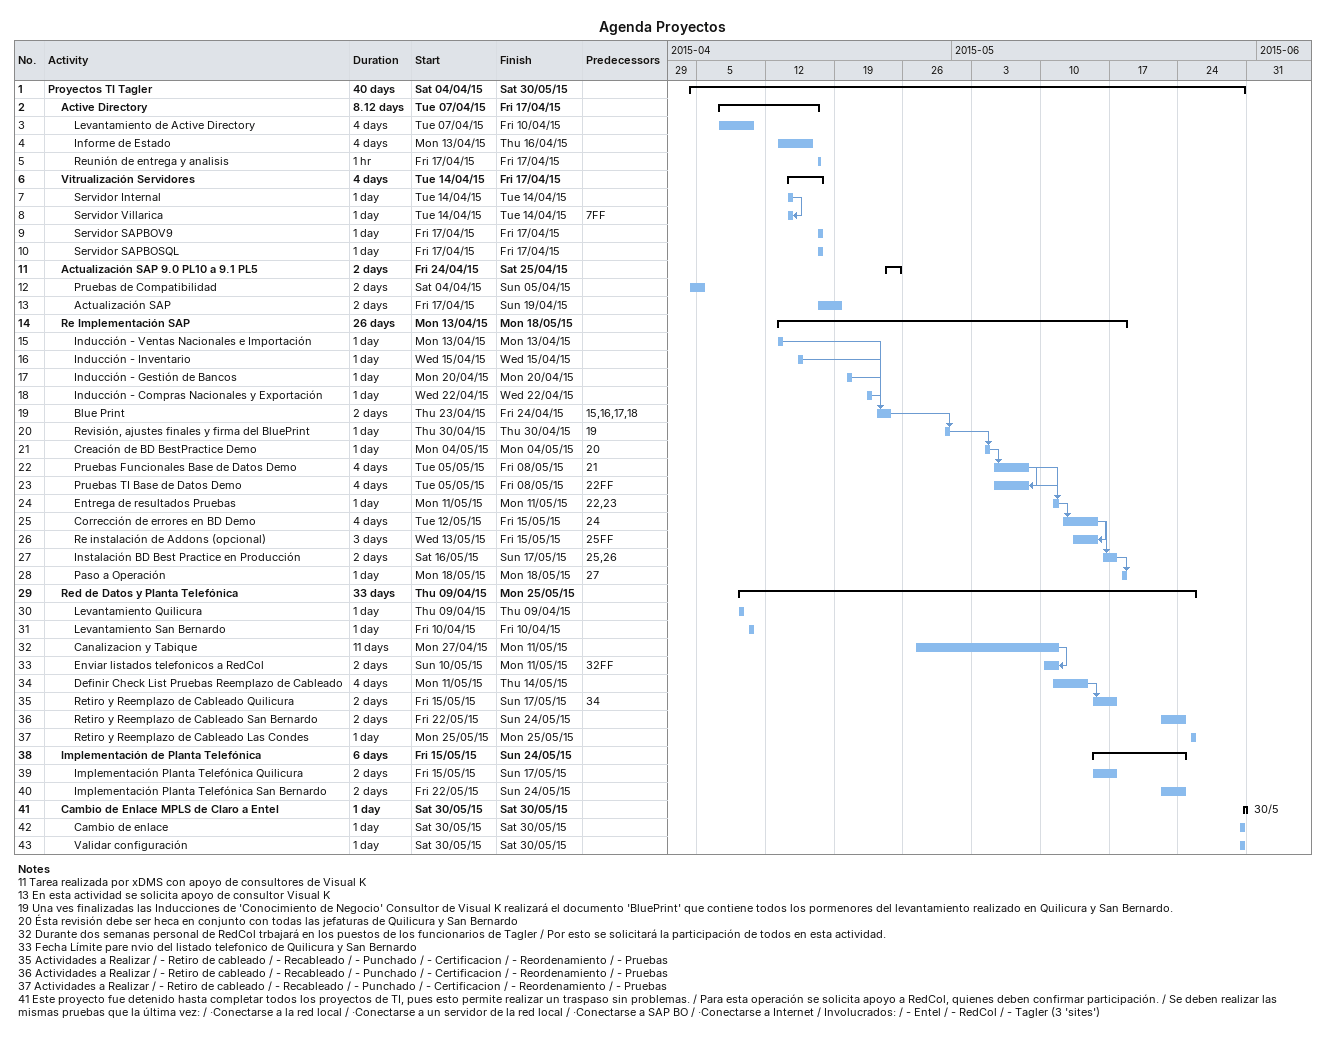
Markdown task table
Agenda Proyectos

| ID | Level | Task | Duration | Start | Finish | Predecessors |
|---|---|---|---|---|---|---|
| 1 | 1 | **Proyectos TI Tagler** | 40d | 2015-04-04 | 2015-05-30 |  |
| 2 | 2 | **Active Directory** | 8.12d | 2015-04-07 | 2015-04-17 |  |
| 3 | 3 | Levantamiento de Active Directory | 4d | 2015-04-07 | 2015-04-10 |  |
| 4 | 3 | Informe de Estado | 4d | 2015-04-13 | 2015-04-16 |  |
| 5 | 3 | Reunión de entrega y analisis | 1h | 2015-04-17 | 2015-04-17 |  |
| 6 | 2 | **Vitrualización Servidores** | 4d | 2015-04-14 | 2015-04-17 |  |
| 7 | 3 | Servidor Internal | 1d | 2015-04-14 | 2015-04-14 |  |
| 8 | 3 | Servidor Villarica | 1d | 2015-04-14 | 2015-04-14 | 7FF |
| 9 | 3 | Servidor SAPBOV9 | 1d | 2015-04-17 | 2015-04-17 |  |
| 10 | 3 | Servidor SAPBOSQL | 1d | 2015-04-17 | 2015-04-17 |  |
| 11 | 2 | **Actualización SAP 9.0 PL10 a 9.1 PL5** | 2d | 2015-04-24 | 2015-04-25 |  |
| 12 | 3 | Pruebas de Compatibilidad | 2d | 2015-04-04 | 2015-04-05 |  |
| 13 | 3 | Actualización SAP | 2d | 2015-04-17 | 2015-04-19 |  |
| 14 | 2 | **Re Implementación SAP** | 26d | 2015-04-13 | 2015-05-18 |  |
| 15 | 3 | Inducción - Ventas Nacionales e Importación | 1d | 2015-04-13 | 2015-04-13 |  |
| 16 | 3 | Inducción - Inventario | 1d | 2015-04-15 | 2015-04-15 |  |
| 17 | 3 | Inducción - Gestión de Bancos | 1d | 2015-04-20 | 2015-04-20 |  |
| 18 | 3 | Inducción - Compras Nacionales y Exportación | 1d | 2015-04-22 | 2015-04-22 |  |
| 19 | 3 | Blue Print | 2d | 2015-04-23 | 2015-04-24 | 15, 16, 17, 18 |
| 20 | 3 | Revisión, ajustes finales y firma del BluePrint | 1d | 2015-04-30 | 2015-04-30 | 19 |
| 21 | 3 | Creación de BD BestPractice Demo | 1d | 2015-05-04 | 2015-05-04 | 20 |
| 22 | 3 | Pruebas Funcionales Base de Datos Demo | 4d | 2015-05-05 | 2015-05-08 | 21 |
| 23 | 3 | Pruebas TI Base de Datos Demo | 4d | 2015-05-05 | 2015-05-08 | 22FF |
| 24 | 3 | Entrega de resultados Pruebas | 1d | 2015-05-11 | 2015-05-11 | 22, 23 |
| 25 | 3 | Corrección de errores en BD Demo | 4d | 2015-05-12 | 2015-05-15 | 24 |
| 26 | 3 | Re instalación de Addons (opcional) | 3d | 2015-05-13 | 2015-05-15 | 25FF |
| 27 | 3 | Instalación BD Best Practice en Producción | 2d | 2015-05-16 | 2015-05-17 | 25, 26 |
| 28 | 3 | Paso a Operación | 1d | 2015-05-18 | 2015-05-18 | 27 |
| 29 | 2 | **Red de Datos y Planta Telefónica** | 33d | 2015-04-09 | 2015-05-25 |  |
| 30 | 3 | Levantamiento Quilicura | 1d | 2015-04-09 | 2015-04-09 |  |
| 31 | 3 | Levantamiento San Bernardo | 1d | 2015-04-10 | 2015-04-10 |  |
| 32 | 3 | Canalizacion y Tabique | 11d | 2015-04-27 | 2015-05-11 |  |
| 33 | 3 | Enviar listados telefonicos a RedCol | 2d | 2015-05-10 | 2015-05-11 | 32FF |
| 34 | 3 | Definir Check List Pruebas Reemplazo de Cableado | 4d | 2015-05-11 | 2015-05-14 |  |
| 35 | 3 | Retiro y Reemplazo de Cableado Quilicura | 2d | 2015-05-15 | 2015-05-17 | 34 |
| 36 | 3 | Retiro y Reemplazo de Cableado San Bernardo | 2d | 2015-05-22 | 2015-05-24 |  |
| 37 | 3 | Retiro y Reemplazo de Cableado Las Condes | 1d | 2015-05-25 | 2015-05-25 |  |
| 38 | 2 | **Implementación de Planta Telefónica** | 6d | 2015-05-15 | 2015-05-24 |  |
| 39 | 3 | Implementación Planta Telefónica Quilicura | 2d | 2015-05-15 | 2015-05-17 |  |
| 40 | 3 | Implementación Planta Telefónica San Bernardo | 2d | 2015-05-22 | 2015-05-24 |  |
| 41 | 2 | **Cambio de Enlace MPLS de Claro a Entel** | 1d | 2015-05-30 | 2015-05-30 |  |
| 42 | 3 | Cambio de enlace | 1d | 2015-05-30 | 2015-05-30 |  |
| 43 | 3 | Validar configuración | 1d | 2015-05-30 | 2015-05-30 |  |

Notes
- 11: Tarea realizada por xDMS con apoyo de consultores de Visual K
- 13: En esta actividad se solicita apoyo de consultor Visual K
- 19: Una ves finalizadas las Inducciones de 'Conocimiento de Negocio' Consultor de Visual K realizará el documento 'BluePrint' que contiene todos los pormenores del levantamiento realizado en Quilicura y San Bernardo.
- 20: Ésta revisión debe ser heca en conjunto con todas las jefaturas de Quilicura y San Bernardo
- 32: Durante dos semanas personal de RedCol trbajará en los puestos de los funcionarios de Tagler / Por esto se solicitará la participación de todos en esta actividad.
- 33: Fecha Límite pare nvio del listado telefonico de Quilicura y San Bernardo
- 35: Actividades a Realizar / - Retiro de cableado / - Recableado / - Punchado / - Certificacion / - Reordenamiento / - Pruebas
- 36: Actividades a Realizar / - Retiro de cableado / - Recableado / - Punchado / - Certificacion / - Reordenamiento / - Pruebas
- 37: Actividades a Realizar / - Retiro de cableado / - Recableado / - Punchado / - Certificacion / - Reordenamiento / - Pruebas
- 41: Este proyecto fue detenido hasta completar todos los proyectos de TI, pues esto permite realizar un traspaso sin problemas. / Para esta operación se solicita apoyo a RedCol, quienes deben confirmar participación. / Se deben realizar las mismas pruebas que la última vez: / ·Conectarse a la red local / ·Conectarse a un servidor de la red local / ·Conectarse a SAP BO / ·Conectarse a Internet / Involucrados: / - Entel / - RedCol / - Tagler (3 'sites')
